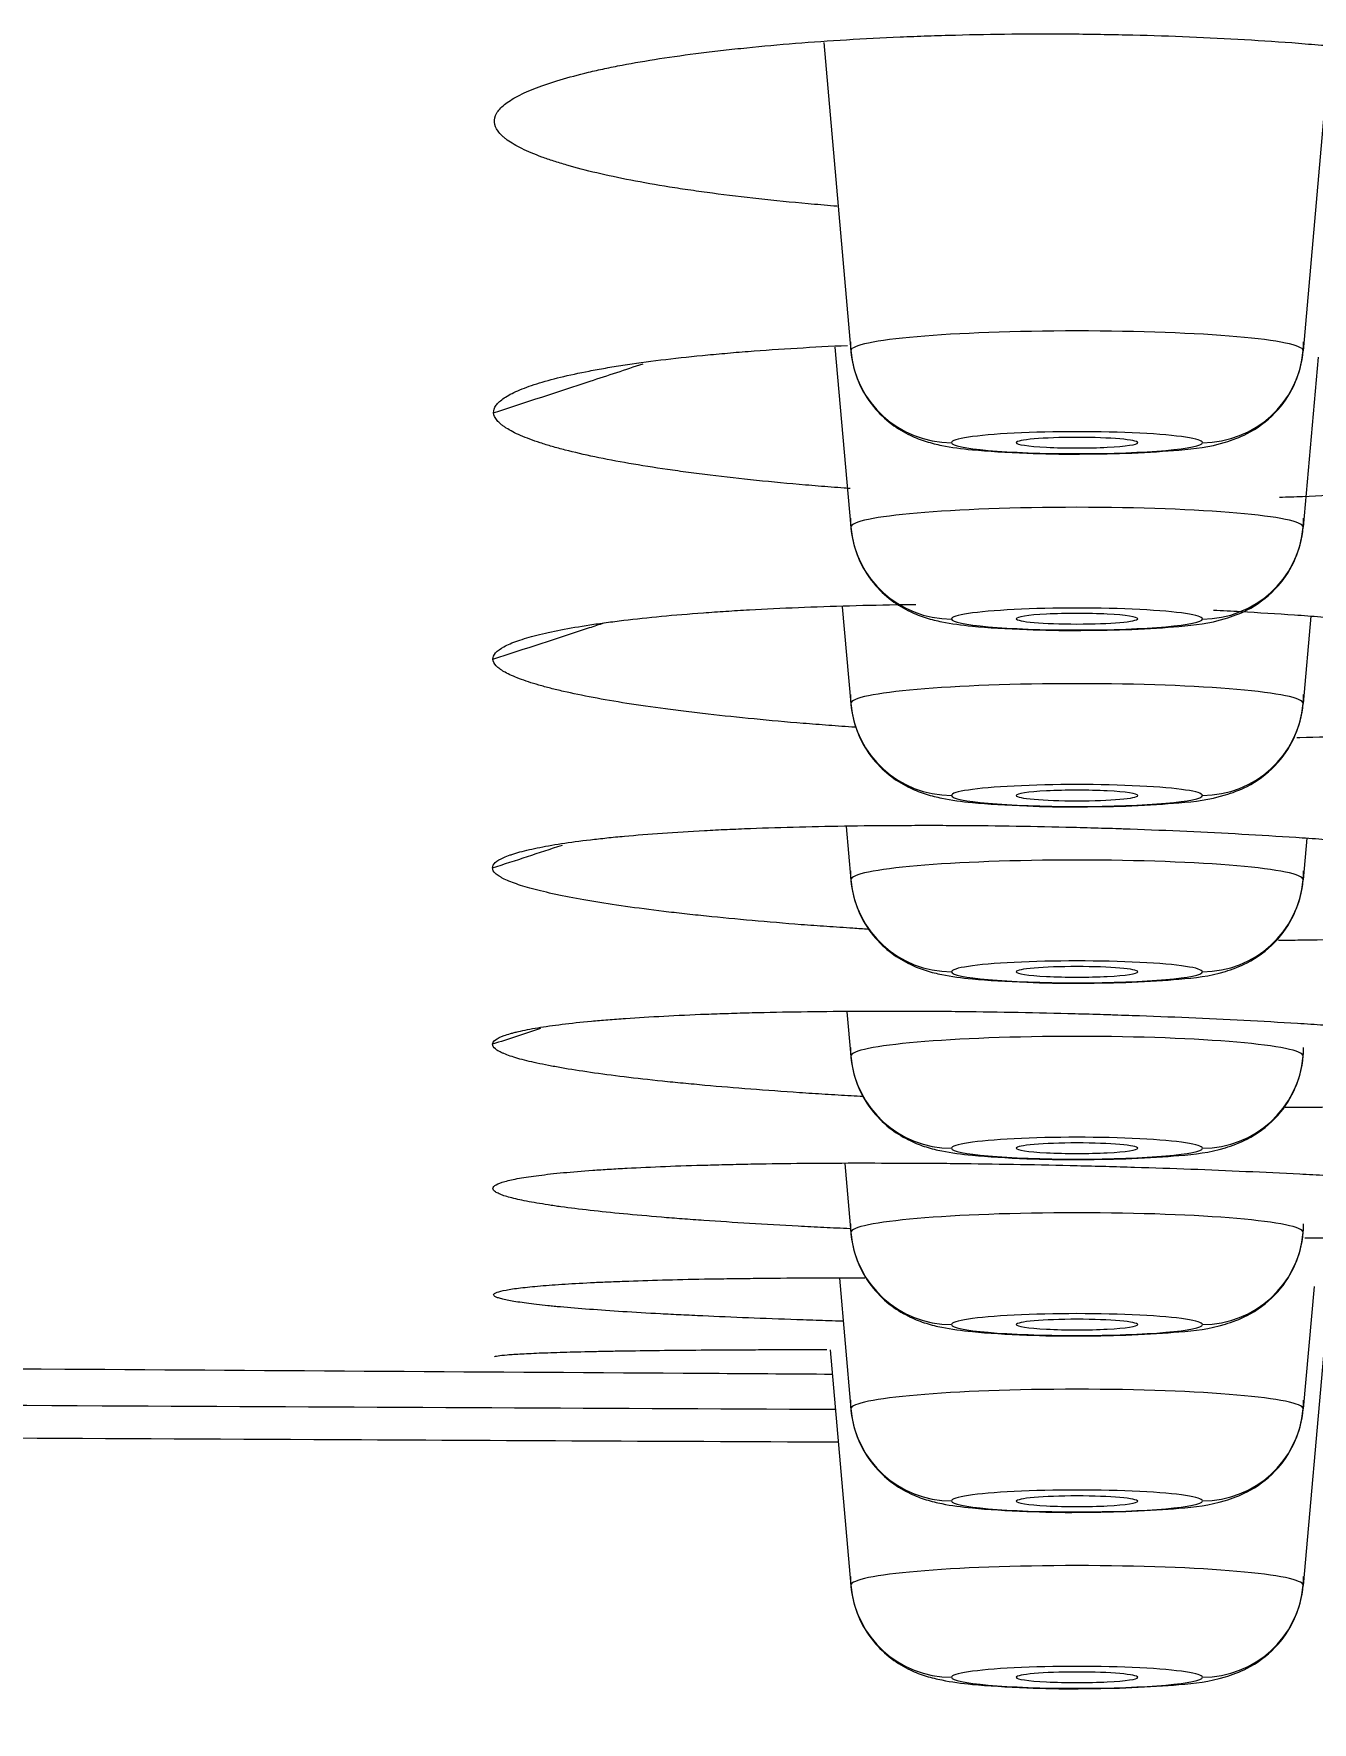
# Model space of a CAD drawing. Header units: millimetres. Extents: x 2433 to 4809, y -10272 to -6912.
# Drawn here: x 3133.69 to 3146.32, y -8017.55 to -8000.87 of the extents above; entities that cross this region are included whole.
import ezdxf

# ---------------------------------------------------------------- set-up
doc = ezdxf.new("R2010")
doc.units = ezdxf.units.MM
doc.layers.add('DIM', color=3, linetype='Continuous', lineweight=13)
doc.styles.add('ARIAL', font='arial.ttf')
doc.dimstyles.get("Standard").update_dxf_attribs({"dimtxt": 15, "dimasz": 15, "dimexe": 0.18, "dimexo": 0.0625, "dimgap": 4, "dimtad": 0, "dimtih": 1, "dimtoh": 1, "dimdec": 1, "dimdsep": 46, "dimtxsty": 'ARIAL', "dimcen": 0, "dimclrd": 3, "dimclre": 3, "dimclrt": 3, "dimadec": 0, "dimazin": 0, "dimtfac": 1, "dimtdec": 1, "dimtofl": 0, "dimtmove": 0, "dimatfit": 3, "dimfxl": 1, "dimtolj": 1, "dimtzin": 0, "dimarcsym": 0})

# ---------------------------------------------------------------- blocks, each defined once
blk = doc.blocks.new('*D42')
at = {"layer": 'Defpoints', "color": 0, "transparency": 16777216}
for p in [(3059.213, -8001.692), (3328.879, -8001.779), (3328.879, -8072.058)]:
    blk.add_point(p, dxfattribs=at)
at = {"layer": 'DIM', "color": 3, "lineweight": -2, "transparency": 16777216}
for p, q in [((3059.213, -8001.755), (3059.213, -8072.238)), ((3328.879, -8001.842), (3328.879, -8072.238)), ((3077.213, -8072.058), (3310.879, -8072.058)), ((3328.879, -8072.058), (3357.395, -8072.058))]:
    blk.add_line(p, q, dxfattribs=at)
at = {"layer": 'DIM', "color": 3, "transparency": 16777216}
for points in [[(3077.213, -8069.058), (3077.213, -8075.058), (3059.213, -8072.058)], [(3310.879, -8069.058), (3310.879, -8075.058), (3328.879, -8072.058)]]:
    blk.add_solid(points, dxfattribs=at)
at = {"layer": 'DIM', "color": 3, "transparency": 16777216, "insert": (3382.403, -8072.058), "char_height": 18, "attachment_point": 5, "style": 'ARIAL'}
blk.add_mtext('\\A1;270', dxfattribs=at)

msp = doc.modelspace()

# ---------------------------------------------------------------- linework, layer by layer
at = {"linetype": 'Continuous', "lineweight": 18}
for p, q in [((3141.496, -8000.953), (3141.763, -8003.998)), ((3146.5, -8000.993), (3146.236, -8003.998)), ((3141.607, -8003.963), (3141.763, -8005.741)), ((3146.383, -8004.061), (3146.236, -8005.741)), ((3141.679, -8006.53), (3141.763, -8007.484)), ((3146.311, -8006.622), (3146.236, -8007.484)), ((3141.717, -8008.702), (3141.763, -8009.227)), ((3146.272, -8008.815), (3146.236, -8009.227)), ((3141.725, -8010.532), (3141.763, -8010.97)), ((3141.703, -8012.032), (3141.763, -8012.713)), ((3141.65, -8013.164), (3141.763, -8014.457)), ((3146.342, -8013.247), (3146.236, -8014.457)), ((3141.559, -8013.872), (3141.763, -8016.2)), ((3146.435, -8013.929), (3146.236, -8016.2))]:
    msp.add_line(p, q, dxfattribs=at)
at = {"linetype": 'Continuous', "lineweight": 13}
for centre, major_axis, ratio, start_param, end_param in [((3143.999, -8003.998), (-2.236, 0), 0.087156, 3.141593, 6.283185), ((3142.759, -8003.911), (1, 0), 0.996195, 3.228859, 4.712389), ((3145.239, -8003.911), (-1, 0), 0.996195, 1.570796, 3.054326), ((3143.999, -8004.907), (1.24, 0), 0.087156, 0, 3.141593), ((3143.999, -8004.907), (1.24, 0), 0.087156, 3.141593, 6.283185), ((3143.999, -8005.741), (-2.236, 0), 0.087156, 3.141593, 6.283185), ((3142.759, -8005.654), (1, 0), 0.996195, 3.228859, 4.712389), ((3145.239, -8005.654), (-1, 0), 0.996195, 1.570796, 3.054326), ((3143.999, -8006.65), (1.24, 0), 0.087156, 0, 3.141593), ((3143.999, -8006.65), (1.24, 0), 0.087156, 3.141593, 6.283185), ((3143.999, -8007.484), (-2.236, 0), 0.087156, 3.141593, 6.283185), ((3142.759, -8007.397), (1, 0), 0.996195, 3.228859, 4.712389), ((3145.239, -8007.397), (-1, 0), 0.996195, 1.570796, 3.054326), ((3143.999, -8008.394), (1.24, 0), 0.087156, 0, 3.141593), ((3143.999, -8008.394), (1.24, 0), 0.087156, 3.141593, 6.283185), ((3143.999, -8009.227), (-2.236, 0), 0.087156, 3.141593, 6.283185), ((3142.759, -8009.14), (1, 0), 0.996195, 3.228859, 4.712389), ((3145.239, -8009.14), (-1, 0), 0.996195, 1.570796, 3.054326), ((3143.999, -8010.137), (1.24, 0), 0.087156, 0, 3.141593), ((3143.999, -8010.137), (1.24, 0), 0.087156, 3.141593, 6.283185), ((3143.999, -8010.97), (-2.236, 0), 0.087156, 3.141593, 6.283185), ((3142.759, -8010.884), (1, 0), 0.996195, 3.228859, 4.712389), ((3145.239, -8010.884), (-1, 0), 0.996195, 1.570796, 3.054326), ((3143.999, -8011.88), (1.24, 0), 0.087156, 0, 3.141593), ((3143.999, -8011.88), (1.24, 0), 0.087156, 3.141593, 6.283185), ((3143.999, -8012.713), (-2.236, 0), 0.087156, 3.141593, 6.283185), ((3142.759, -8012.627), (1, 0), 0.996195, 3.228859, 4.712389), ((3145.239, -8012.627), (-1, 0), 0.996195, 1.570796, 3.054326), ((3143.999, -8013.623), (1.24, 0), 0.087156, 0, 3.141593), ((3143.999, -8013.623), (1.24, 0), 0.087156, 3.141593, 6.283185), ((3143.999, -8014.457), (-2.236, 0), 0.087156, 3.141593, 6.283185), ((3143.999, -8015.366), (1.24, 0), 0.087156, 0, 3.141593), ((3143.999, -8015.366), (1.24, 0), 0.087156, 3.141593, 6.283185), ((3143.999, -8016.2), (-2.236, 0), 0.087156, 3.141593, 6.283185), ((3143.999, -8017.109), (1.24, 0), 0.087156, 0, 3.141593), ((3143.999, -8017.109), (1.24, 0), 0.087156, 3.141593, 6.283185)]:
    msp.add_ellipse(centre, major_axis=major_axis, ratio=ratio, start_param=start_param, end_param=end_param, dxfattribs=at)
at = {"linetype": 'Continuous', "lineweight": 18}
for centre, major_axis, ratio, start_param, end_param in [((3143.999, -8004.907), (-0.6, 0), 0.087156, 3.141593, 6.283185), ((3143.999, -8004.907), (-0.6, 0), 0.087156, 0, 3.141593), ((3143.999, -8006.647), (0.6, 0), 0.087156, 0, 3.141593), ((3143.999, -8006.647), (0.6, 0), 0.087156, 3.141593, 6.283185), ((3143.999, -8008.394), (0.6, 0), 0.087156, 0, 3.141593), ((3143.999, -8008.394), (0.6, 0), 0.087156, 3.141593, 6.283185), ((3143.999, -8010.137), (-0.6, 0), 0.087156, 3.141593, 6.283185), ((3143.999, -8010.137), (-0.6, 0), 0.087156, 0, 3.141593), ((3143.999, -8011.88), (-0.6, 0), 0.087156, 3.141593, 6.283185), ((3143.999, -8011.88), (-0.6, 0), 0.087156, 0, 3.141593), ((3143.999, -8013.623), (-0.6, 0), 0.087156, 3.141593, 6.283185), ((3143.999, -8013.623), (-0.6, 0), 0.087156, 0, 3.141593), ((3142.759, -8014.37), (1, 0), 0.996195, 3.228859, 4.712389), ((3145.239, -8014.37), (-1, 0), 0.996195, 1.570796, 3.054326), ((3143.999, -8015.369), (-0.6, 0), 0.087156, 3.141593, 6.283185), ((3143.999, -8015.369), (-0.6, 0), 0.087156, 0, 3.141593), ((3142.759, -8016.113), (1, 0), 0.996195, 3.228859, 4.712389), ((3145.239, -8016.113), (-1, 0), 0.996195, 1.570796, 3.054326), ((3143.999, -8017.109), (-0.6, 0), 0.087156, 3.141593, 6.283185), ((3143.999, -8017.109), (-0.6, 0), 0.087156, 0, 3.141593)]:
    msp.add_ellipse(centre, major_axis=major_axis, ratio=ratio, start_param=start_param, end_param=end_param, dxfattribs=at)
for points, knots in [([(3138.24, -8001.741), (3138.238, -8001.711), (3138.246, -8001.682), (3138.279, -8001.624), (3138.331, -8001.566), (3138.419, -8001.51), (3138.499, -8001.468), (3138.528, -8001.454), (3138.589, -8001.426), (3138.622, -8001.413), (3138.726, -8001.373), (3138.804, -8001.347), (3138.976, -8001.296), (3139.069, -8001.271), (3139.197, -8001.24), (3139.223, -8001.234), (3139.276, -8001.222), (3139.304, -8001.216), (3139.386, -8001.199), (3139.443, -8001.187), (3139.619, -8001.154), (3139.742, -8001.132), (3140.003, -8001.092), (3140.14, -8001.073), (3140.355, -8001.046), (3140.429, -8001.037), (3140.541, -8001.024), (3140.579, -8001.02), (3140.656, -8001.012), (3140.695, -8001.008), (3140.891, -8000.988), (3141.052, -8000.973), (3141.381, -8000.947), (3141.549, -8000.935), (3141.894, -8000.914), (3142.07, -8000.905), (3142.295, -8000.895), (3142.34, -8000.893), (3142.432, -8000.89), (3142.477, -8000.888), (3142.615, -8000.883), (3142.706, -8000.881), (3142.982, -8000.873), (3143.167, -8000.87), (3143.54, -8000.866), (3143.726, -8000.866), (3144.008, -8000.868), (3144.103, -8000.869), (3144.244, -8000.871), (3144.292, -8000.872), (3144.387, -8000.874), (3144.434, -8000.875), (3144.67, -8000.88), (3144.857, -8000.886), (3145.226, -8000.9), (3145.408, -8000.909), (3145.768, -8000.93), (3145.946, -8000.941), (3146.166, -8000.957), (3146.21, -8000.961), (3146.297, -8000.968), (3146.427, -8000.978), (3146.554, -8000.989), (3146.805, -8001.013), (3146.967, -8001.029), (3147.281, -8001.065), (3147.434, -8001.084), (3147.654, -8001.115), (3147.727, -8001.126), (3147.833, -8001.142), (3147.869, -8001.147), (3147.938, -8001.158), (3147.972, -8001.164), (3148.141, -8001.192), (3148.268, -8001.216), (3148.508, -8001.265), (3148.621, -8001.29), (3148.832, -8001.342), (3148.93, -8001.369), (3149.044, -8001.403), (3149.067, -8001.41), (3149.11, -8001.424), (3149.173, -8001.445), (3149.232, -8001.467), (3149.343, -8001.509), (3149.474, -8001.567), (3149.571, -8001.626), (3149.63, -8001.67), (3149.648, -8001.685), (3149.678, -8001.716), (3149.691, -8001.731), (3149.724, -8001.776), (3149.736, -8001.806), (3149.738, -8001.836)], [0, 0, 0, 0, 0.03125, 0.03125, 0.0625, 0.09375, 0.09375, 0.109375, 0.109375, 0.125, 0.125, 0.15625, 0.15625, 0.1875, 0.1875, 0.195313, 0.195313, 0.203125, 0.203125, 0.21875, 0.21875, 0.25, 0.25, 0.28125, 0.28125, 0.296875, 0.296875, 0.304688, 0.304688, 0.3125, 0.3125, 0.34375, 0.34375, 0.375, 0.375, 0.40625, 0.40625, 0.414063, 0.414063, 0.421875, 0.421875, 0.4375, 0.4375, 0.46875, 0.46875, 0.5, 0.5, 0.515625, 0.515625, 0.523438, 0.523438, 0.53125, 0.53125, 0.5625, 0.5625, 0.59375, 0.59375, 0.625, 0.625, 0.632813, 0.632813, 0.640625, 0.65625, 0.65625, 0.6875, 0.6875, 0.71875, 0.71875, 0.734375, 0.734375, 0.742188, 0.742188, 0.75, 0.75, 0.78125, 0.78125, 0.8125, 0.8125, 0.84375, 0.84375, 0.851563, 0.851563, 0.859375, 0.875, 0.875, 0.90625, 0.9375, 0.9375, 0.953125, 0.953125, 0.96875, 0.96875, 1, 1, 1, 1]), ([(3141.627, -8002.57), (3141.617, -8002.57), (3141.52, -8002.562), (3141.425, -8002.554), (3141.174, -8002.531), (3141.012, -8002.515), (3140.698, -8002.481), (3140.545, -8002.462), (3140.324, -8002.433), (3140.252, -8002.423), (3140.145, -8002.407), (3140.11, -8002.402), (3140.04, -8002.392), (3140.006, -8002.386), (3139.838, -8002.359), (3139.71, -8002.337), (3139.47, -8002.29), (3139.358, -8002.266), (3139.146, -8002.217), (3139.048, -8002.191), (3138.934, -8002.158), (3138.912, -8002.151), (3138.869, -8002.138), (3138.805, -8002.118), (3138.746, -8002.098), (3138.636, -8002.057), (3138.57, -8002.029), (3138.456, -8001.973), (3138.408, -8001.945), (3138.358, -8001.909), (3138.349, -8001.902), (3138.331, -8001.887), (3138.323, -8001.88), (3138.3, -8001.858), (3138.287, -8001.843), (3138.255, -8001.799), (3138.243, -8001.77), (3138.24, -8001.741)], [0, 0, 0, 0, 0.005362, 0.048607, 0.048607, 0.135098, 0.135098, 0.221588, 0.221588, 0.264833, 0.264833, 0.286456, 0.286456, 0.308078, 0.308078, 0.394568, 0.394568, 0.481059, 0.481059, 0.567549, 0.567549, 0.589171, 0.589171, 0.610794, 0.654039, 0.654039, 0.740529, 0.740529, 0.82702, 0.82702, 0.848642, 0.848642, 0.870265, 0.870265, 0.91351, 0.91351, 1, 1, 1, 1]), ([(3138.233, -8004.612), (3138.232, -8004.587), (3138.24, -8004.562), (3138.275, -8004.513), (3138.302, -8004.489), (3138.373, -8004.441), (3138.418, -8004.417), (3138.526, -8004.37), (3138.589, -8004.347), (3138.73, -8004.303), (3138.808, -8004.281), (3138.981, -8004.239), (3139.076, -8004.219), (3139.204, -8004.194), (3139.231, -8004.189), (3139.284, -8004.179), (3139.311, -8004.174), (3139.395, -8004.16), (3139.452, -8004.151), (3139.629, -8004.124), (3139.753, -8004.106), (3140.015, -8004.074), (3140.152, -8004.059), (3140.368, -8004.038), (3140.442, -8004.031), (3140.555, -8004.021), (3140.593, -8004.017), (3140.67, -8004.011), (3140.709, -8004.008), (3140.906, -8003.993), (3141.067, -8003.982), (3141.394, -8003.962), (3141.561, -8003.953), (3141.731, -8003.946)], [0, 0, 0, 0, 0.083431, 0.083431, 0.166861, 0.166861, 0.250292, 0.250292, 0.333723, 0.333723, 0.417153, 0.417153, 0.500584, 0.500584, 0.521442, 0.521442, 0.542299, 0.542299, 0.584015, 0.584015, 0.667445, 0.667445, 0.750876, 0.750876, 0.792591, 0.792591, 0.813449, 0.813449, 0.834307, 0.834307, 0.917737, 0.917737, 1, 1, 1, 1]), ([(3141.759, -8003.911), (3141.761, -8004.049), (3141.805, -8004.273), (3141.969, -8004.548), (3142.156, -8004.726), (3142.344, -8004.837), (3142.517, -8004.901), (3142.713, -8004.948), (3142.993, -8004.985), (3143.45, -8005.011), (3143.852, -8005.022), (3144.029, -8005.019), (3144.038, -8005.019)], [0, 0, 0, 0, 0.122527, 0.215408, 0.294634, 0.364592, 0.427727, 0.496738, 0.634659, 0.831916, 0.991471, 1, 1, 1, 1]), ([(3144.038, -8005.019), (3144.216, -8005.018), (3144.561, -8005.013), (3145.065, -8004.978), (3145.354, -8004.946), (3145.702, -8004.822), (3145.964, -8004.633), (3146.164, -8004.344), (3146.233, -8004.087), (3146.239, -8003.939), (3146.239, -8003.911)], [0, 0, 0, 0, 0.162675, 0.337768, 0.550867, 0.638384, 0.752048, 0.857541, 0.972916, 1, 1, 1, 1]), ([(3141.757, -8005.361), (3141.738, -8005.359), (3141.718, -8005.358), (3141.655, -8005.353), (3141.526, -8005.343), (3141.399, -8005.333), (3141.149, -8005.311), (3140.987, -8005.296), (3140.674, -8005.264), (3140.522, -8005.247), (3140.301, -8005.22), (3140.229, -8005.211), (3140.123, -8005.197), (3140.088, -8005.192), (3140.019, -8005.182), (3139.985, -8005.178), (3139.817, -8005.153), (3139.69, -8005.133), (3139.451, -8005.091), (3139.339, -8005.07), (3139.129, -8005.026), (3139.031, -8005.003), (3138.918, -8004.974), (3138.896, -8004.968), (3138.852, -8004.956), (3138.789, -8004.939), (3138.731, -8004.921), (3138.621, -8004.885), (3138.556, -8004.861), (3138.444, -8004.812), (3138.396, -8004.788), (3138.347, -8004.756), (3138.338, -8004.75), (3138.32, -8004.738), (3138.312, -8004.731), (3138.29, -8004.712), (3138.277, -8004.7), (3138.246, -8004.662), (3138.235, -8004.637), (3138.233, -8004.612)], [0, 0, 0, 0, 0.009442, 0.009442, 0.030518, 0.072669, 0.072669, 0.156972, 0.156972, 0.241275, 0.241275, 0.283426, 0.283426, 0.304502, 0.304502, 0.325577, 0.325577, 0.40988, 0.40988, 0.494183, 0.494183, 0.578486, 0.578486, 0.599562, 0.599562, 0.620637, 0.662789, 0.662789, 0.747092, 0.747092, 0.831394, 0.831394, 0.85247, 0.85247, 0.873546, 0.873546, 0.915697, 0.915697, 1, 1, 1, 1]), ([(3149.733, -8004.789), (3149.734, -8004.815), (3149.726, -8004.84), (3149.692, -8004.89), (3149.665, -8004.915), (3149.612, -8004.952), (3149.592, -8004.964), (3149.558, -8004.982), (3149.546, -8004.988), (3149.522, -8005), (3149.509, -8005.006), (3149.442, -8005.035), (3149.379, -8005.058), (3149.239, -8005.102), (3149.16, -8005.123), (3148.987, -8005.165), (3148.892, -8005.185), (3148.763, -8005.209), (3148.737, -8005.214), (3148.683, -8005.223), (3148.656, -8005.228), (3148.573, -8005.242), (3148.515, -8005.251), (3148.339, -8005.277), (3148.214, -8005.293), (3147.952, -8005.324), (3147.814, -8005.338), (3147.598, -8005.358), (3147.524, -8005.364), (3147.411, -8005.374), (3147.373, -8005.377), (3147.296, -8005.383), (3147.257, -8005.385), (3147.06, -8005.399), (3146.899, -8005.409), (3146.57, -8005.427), (3146.401, -8005.434), (3146.153, -8005.444), (3146.078, -8005.446), (3146.002, -8005.449)], [0, 0, 0, 0, 0.080431, 0.080431, 0.160862, 0.160862, 0.201078, 0.201078, 0.221186, 0.221186, 0.241293, 0.241293, 0.321724, 0.321724, 0.402156, 0.402156, 0.482587, 0.482587, 0.502694, 0.502694, 0.522802, 0.522802, 0.563018, 0.563018, 0.643449, 0.643449, 0.72388, 0.72388, 0.764096, 0.764096, 0.784203, 0.784203, 0.804311, 0.804311, 0.884742, 0.884742, 0.965173, 0.965173, 1, 1, 1, 1]), ([(3141.759, -8005.654), (3141.761, -8005.792), (3141.805, -8006.016), (3141.969, -8006.291), (3142.156, -8006.469), (3142.344, -8006.58), (3142.517, -8006.644), (3142.713, -8006.691), (3142.993, -8006.728), (3143.45, -8006.755), (3143.852, -8006.765), (3144.029, -8006.762), (3144.038, -8006.762)], [0, 0, 0, 0, 0.122527, 0.215408, 0.294634, 0.364592, 0.427727, 0.496738, 0.634659, 0.831916, 0.991471, 1, 1, 1, 1]), ([(3144.038, -8006.762), (3144.216, -8006.761), (3144.561, -8006.756), (3145.065, -8006.721), (3145.354, -8006.689), (3145.702, -8006.565), (3145.964, -8006.376), (3146.164, -8006.087), (3146.233, -8005.831), (3146.239, -8005.683), (3146.239, -8005.654)], [0, 0, 0, 0, 0.162675, 0.337768, 0.550867, 0.638384, 0.752048, 0.857541, 0.972916, 1, 1, 1, 1]), ([(3138.226, -8007.047), (3138.225, -8007.026), (3138.234, -8007.005), (3138.271, -8006.964), (3138.298, -8006.944), (3138.353, -8006.914), (3138.374, -8006.904), (3138.419, -8006.884), (3138.444, -8006.875), (3138.526, -8006.846), (3138.589, -8006.827), (3138.732, -8006.791), (3138.811, -8006.773), (3138.985, -8006.74), (3139.081, -8006.723), (3139.21, -8006.704), (3139.236, -8006.7), (3139.29, -8006.692), (3139.318, -8006.688), (3139.402, -8006.677), (3139.459, -8006.67), (3139.637, -8006.648), (3139.761, -8006.635), (3140.024, -8006.61), (3140.162, -8006.599), (3140.379, -8006.583), (3140.453, -8006.578), (3140.567, -8006.57), (3140.605, -8006.568), (3140.682, -8006.563), (3140.721, -8006.561), (3140.918, -8006.55), (3141.08, -8006.542), (3141.41, -8006.529), (3141.579, -8006.523), (3141.925, -8006.513), (3142.101, -8006.51), (3142.323, -8006.506), (3142.365, -8006.506), (3142.406, -8006.505)], [0, 0, 0, 0, 0.075594, 0.075594, 0.151189, 0.151189, 0.188986, 0.188986, 0.226783, 0.226783, 0.302377, 0.302377, 0.377972, 0.377972, 0.453566, 0.453566, 0.472465, 0.472465, 0.491363, 0.491363, 0.529161, 0.529161, 0.604755, 0.604755, 0.680349, 0.680349, 0.718146, 0.718146, 0.737045, 0.737045, 0.755944, 0.755944, 0.831538, 0.831538, 0.907132, 0.907132, 0.982727, 0.982727, 1, 1, 1, 1]), ([(3145.348, -8006.561), (3145.438, -8006.566), (3145.527, -8006.57), (3145.796, -8006.586), (3145.974, -8006.597), (3146.193, -8006.612), (3146.236, -8006.615), (3146.323, -8006.621), (3146.453, -8006.631), (3146.579, -8006.641), (3146.829, -8006.661), (3146.99, -8006.676), (3147.303, -8006.707), (3147.454, -8006.723), (3147.674, -8006.748), (3147.746, -8006.757), (3147.852, -8006.77), (3147.887, -8006.775), (3147.956, -8006.784), (3147.99, -8006.789), (3148.157, -8006.812), (3148.284, -8006.831), (3148.522, -8006.87), (3148.634, -8006.89), (3148.843, -8006.93), (3148.94, -8006.951), (3149.053, -8006.978), (3149.075, -8006.984), (3149.118, -8006.994), (3149.18, -8007.01), (3149.238, -8007.027), (3149.347, -8007.059), (3149.411, -8007.081), (3149.523, -8007.125), (3149.57, -8007.147), (3149.627, -8007.181), (3149.644, -8007.192), (3149.674, -8007.214), (3149.686, -8007.225), (3149.716, -8007.258), (3149.726, -8007.28), (3149.727, -8007.302)], [0, 0, 0, 0, 0.036716, 0.036716, 0.110815, 0.110815, 0.129339, 0.129339, 0.147864, 0.184913, 0.184913, 0.259012, 0.259012, 0.333111, 0.333111, 0.37016, 0.37016, 0.388685, 0.388685, 0.40721, 0.40721, 0.481309, 0.481309, 0.555407, 0.555407, 0.629506, 0.629506, 0.648031, 0.648031, 0.666556, 0.703605, 0.703605, 0.777704, 0.777704, 0.851802, 0.851802, 0.888852, 0.888852, 0.925901, 0.925901, 1, 1, 1, 1]), ([(3141.818, -8007.721), (3141.814, -8007.721), (3141.81, -8007.72), (3141.761, -8007.717), (3141.718, -8007.714), (3141.631, -8007.708), (3141.502, -8007.698), (3141.375, -8007.688), (3141.126, -8007.668), (3140.964, -8007.653), (3140.651, -8007.623), (3140.5, -8007.607), (3140.28, -8007.582), (3140.208, -8007.574), (3140.102, -8007.561), (3140.067, -8007.556), (3139.998, -8007.548), (3139.964, -8007.543), (3139.797, -8007.521), (3139.67, -8007.503), (3139.432, -8007.465), (3139.321, -8007.446), (3139.112, -8007.406), (3139.014, -8007.386), (3138.902, -8007.36), (3138.88, -8007.355), (3138.837, -8007.345), (3138.774, -8007.329), (3138.717, -8007.314), (3138.607, -8007.282), (3138.543, -8007.261), (3138.432, -8007.219), (3138.384, -8007.198), (3138.336, -8007.171), (3138.327, -8007.165), (3138.31, -8007.155), (3138.302, -8007.149), (3138.28, -8007.133), (3138.268, -8007.122), (3138.238, -8007.09), (3138.227, -8007.069), (3138.226, -8007.047)], [0, 0, 0, 0, 0.002038, 0.002038, 0.022828, 0.022828, 0.043619, 0.085201, 0.085201, 0.168365, 0.168365, 0.251528, 0.251528, 0.29311, 0.29311, 0.313901, 0.313901, 0.334692, 0.334692, 0.417855, 0.417855, 0.501019, 0.501019, 0.584182, 0.584182, 0.604973, 0.604973, 0.625764, 0.667346, 0.667346, 0.750509, 0.750509, 0.833673, 0.833673, 0.854464, 0.854464, 0.875255, 0.875255, 0.916836, 0.916836, 1, 1, 1, 1]), ([(3141.759, -8007.397), (3141.761, -8007.535), (3141.805, -8007.759), (3141.969, -8008.034), (3142.156, -8008.212), (3142.344, -8008.323), (3142.517, -8008.387), (3142.713, -8008.434), (3142.993, -8008.471), (3143.45, -8008.498), (3143.852, -8008.508), (3144.029, -8008.505), (3144.038, -8008.505)], [0, 0, 0, 0, 0.122527, 0.215408, 0.294634, 0.364592, 0.427727, 0.496738, 0.634659, 0.831916, 0.991471, 1, 1, 1, 1]), ([(3144.038, -8008.505), (3144.216, -8008.505), (3144.561, -8008.499), (3145.065, -8008.464), (3145.354, -8008.432), (3145.702, -8008.308), (3145.964, -8008.119), (3146.164, -8007.83), (3146.233, -8007.574), (3146.239, -8007.426), (3146.239, -8007.397)], [0, 0, 0, 0, 0.162675, 0.337768, 0.550867, 0.638384, 0.752048, 0.857541, 0.972916, 1, 1, 1, 1]), ([(3149.727, -8007.302), (3149.728, -8007.324), (3149.719, -8007.346), (3149.683, -8007.388), (3149.656, -8007.408), (3149.602, -8007.439), (3149.581, -8007.449), (3149.547, -8007.464), (3149.535, -8007.469), (3149.51, -8007.479), (3149.497, -8007.483), (3149.429, -8007.508), (3149.366, -8007.527), (3149.224, -8007.563), (3149.145, -8007.58), (3148.97, -8007.614), (3148.875, -8007.63), (3148.745, -8007.649), (3148.718, -8007.653), (3148.665, -8007.66), (3148.637, -8007.664), (3148.553, -8007.675), (3148.496, -8007.682), (3148.318, -8007.703), (3148.193, -8007.716), (3147.93, -8007.739), (3147.792, -8007.75), (3147.575, -8007.765), (3147.501, -8007.77), (3147.387, -8007.777), (3147.349, -8007.779), (3147.271, -8007.783), (3147.232, -8007.785), (3147.036, -8007.795), (3146.874, -8007.802), (3146.544, -8007.814), (3146.375, -8007.819), (3146.192, -8007.823), (3146.182, -8007.824), (3146.173, -8007.824)], [0, 0, 0, 0, 0.082943, 0.082943, 0.165886, 0.165886, 0.207357, 0.207357, 0.228093, 0.228093, 0.248828, 0.248828, 0.331771, 0.331771, 0.414714, 0.414714, 0.497657, 0.497657, 0.518393, 0.518393, 0.539128, 0.539128, 0.5806, 0.5806, 0.663543, 0.663543, 0.746485, 0.746485, 0.787957, 0.787957, 0.808692, 0.808692, 0.829428, 0.829428, 0.912371, 0.912371, 0.995314, 0.995314, 1, 1, 1, 1]), ([(3138.222, -8009.11), (3138.221, -8009.092), (3138.231, -8009.074), (3138.268, -8009.04), (3138.296, -8009.023), (3138.352, -8008.998), (3138.373, -8008.99), (3138.408, -8008.978), (3138.42, -8008.974), (3138.445, -8008.966), (3138.458, -8008.962), (3138.528, -8008.942), (3138.591, -8008.927), (3138.735, -8008.897), (3138.814, -8008.883), (3138.99, -8008.856), (3139.086, -8008.843), (3139.216, -8008.828), (3139.243, -8008.825), (3139.297, -8008.819), (3139.324, -8008.816), (3139.408, -8008.807), (3139.466, -8008.801), (3139.644, -8008.785), (3139.77, -8008.775), (3140.034, -8008.756), (3140.172, -8008.748), (3140.39, -8008.736), (3140.464, -8008.732), (3140.578, -8008.727), (3140.616, -8008.726), (3140.693, -8008.722), (3140.733, -8008.721), (3140.93, -8008.713), (3141.091, -8008.708), (3141.422, -8008.7), (3141.592, -8008.696), (3141.938, -8008.691), (3142.115, -8008.69), (3142.341, -8008.689), (3142.386, -8008.689), (3142.477, -8008.688), (3142.523, -8008.688), (3142.66, -8008.689), (3142.752, -8008.689), (3143.028, -8008.691), (3143.213, -8008.693), (3143.585, -8008.699), (3143.772, -8008.702), (3144.054, -8008.71), (3144.148, -8008.712), (3144.29, -8008.717), (3144.337, -8008.718), (3144.432, -8008.721), (3144.479, -8008.723), (3144.714, -8008.731), (3144.9, -8008.739), (3145.268, -8008.756), (3145.45, -8008.765), (3145.808, -8008.785), (3145.986, -8008.796), (3146.205, -8008.81), (3146.248, -8008.813), (3146.335, -8008.819), (3146.464, -8008.828), (3146.591, -8008.838), (3146.84, -8008.857), (3147.001, -8008.871), (3147.313, -8008.899), (3147.464, -8008.914), (3147.683, -8008.937), (3147.755, -8008.945), (3147.861, -8008.957), (3147.896, -8008.961), (3147.964, -8008.969), (3147.998, -8008.973), (3148.165, -8008.994), (3148.291, -8009.01), (3148.529, -8009.045), (3148.64, -8009.062), (3148.849, -8009.098), (3148.945, -8009.116), (3149.057, -8009.14), (3149.079, -8009.144), (3149.122, -8009.154), (3149.184, -8009.168), (3149.242, -8009.182), (3149.315, -8009.201), (3149.35, -8009.21), (3149.382, -8009.22)], [0, 0, 0, 0, 0.035071, 0.035071, 0.070142, 0.070142, 0.087678, 0.087678, 0.096446, 0.096446, 0.105213, 0.105213, 0.140284, 0.140284, 0.175356, 0.175356, 0.210427, 0.210427, 0.219194, 0.219194, 0.227962, 0.227962, 0.245498, 0.245498, 0.280569, 0.280569, 0.31564, 0.31564, 0.333176, 0.333176, 0.341943, 0.341943, 0.350711, 0.350711, 0.385782, 0.385782, 0.420853, 0.420853, 0.455924, 0.455924, 0.464692, 0.464692, 0.47346, 0.47346, 0.490996, 0.490996, 0.526067, 0.526067, 0.561138, 0.561138, 0.578673, 0.578673, 0.587441, 0.587441, 0.596209, 0.596209, 0.63128, 0.63128, 0.666351, 0.666351, 0.701422, 0.701422, 0.71019, 0.71019, 0.718958, 0.736493, 0.736493, 0.771564, 0.771564, 0.806636, 0.806636, 0.824171, 0.824171, 0.832939, 0.832939, 0.841707, 0.841707, 0.876778, 0.876778, 0.911849, 0.911849, 0.94692, 0.94692, 0.955688, 0.955688, 0.964456, 0.981991, 0.981991, 1, 1, 1, 1]), ([(3141.936, -8009.717), (3141.886, -8009.713), (3141.835, -8009.71), (3141.741, -8009.704), (3141.698, -8009.701), (3141.611, -8009.695), (3141.482, -8009.686), (3141.356, -8009.677), (3141.107, -8009.658), (3140.946, -8009.644), (3140.633, -8009.616), (3140.482, -8009.602), (3140.263, -8009.579), (3140.191, -8009.572), (3140.085, -8009.56), (3140.05, -8009.556), (3139.982, -8009.548), (3139.948, -8009.544), (3139.781, -8009.524), (3139.655, -8009.507), (3139.418, -8009.473), (3139.306, -8009.456), (3139.098, -8009.421), (3139.001, -8009.403), (3138.889, -8009.381), (3138.868, -8009.376), (3138.825, -8009.367), (3138.763, -8009.353), (3138.705, -8009.34), (3138.597, -8009.312), (3138.533, -8009.294), (3138.423, -8009.257), (3138.376, -8009.238), (3138.329, -8009.215), (3138.32, -8009.211), (3138.303, -8009.201), (3138.295, -8009.197), (3138.273, -8009.183), (3138.261, -8009.174), (3138.232, -8009.146), (3138.222, -8009.128), (3138.222, -8009.11)], [0, 0, 0, 0, 0.023318, 0.023318, 0.043666, 0.043666, 0.064013, 0.104708, 0.104708, 0.186099, 0.186099, 0.267489, 0.267489, 0.308184, 0.308184, 0.328531, 0.328531, 0.348879, 0.348879, 0.430269, 0.430269, 0.511659, 0.511659, 0.593049, 0.593049, 0.613397, 0.613397, 0.633744, 0.674439, 0.674439, 0.75583, 0.75583, 0.83722, 0.83722, 0.857567, 0.857567, 0.877915, 0.877915, 0.91861, 0.91861, 1, 1, 1, 1]), ([(3141.759, -8009.14), (3141.761, -8009.278), (3141.805, -8009.502), (3141.969, -8009.778), (3142.156, -8009.955), (3142.344, -8010.066), (3142.517, -8010.131), (3142.713, -8010.177), (3142.993, -8010.214), (3143.45, -8010.241), (3143.852, -8010.252), (3144.029, -8010.248), (3144.038, -8010.248)], [0, 0, 0, 0, 0.122527, 0.215408, 0.294634, 0.364592, 0.427727, 0.496738, 0.634659, 0.831916, 0.991471, 1, 1, 1, 1]), ([(3144.038, -8010.248), (3144.216, -8010.248), (3144.561, -8010.242), (3145.065, -8010.207), (3145.354, -8010.176), (3145.702, -8010.051), (3145.964, -8009.863), (3146.164, -8009.573), (3146.233, -8009.317), (3146.239, -8009.169), (3146.239, -8009.14)], [0, 0, 0, 0, 0.162675, 0.337768, 0.550867, 0.638384, 0.752048, 0.857541, 0.972916, 1, 1, 1, 1]), ([(3149.724, -8009.416), (3149.724, -8009.434), (3149.715, -8009.452), (3149.678, -8009.487), (3149.65, -8009.504), (3149.594, -8009.529), (3149.574, -8009.537), (3149.539, -8009.549), (3149.527, -8009.553), (3149.502, -8009.561), (3149.488, -8009.565), (3149.419, -8009.585), (3149.356, -8009.6), (3149.212, -8009.629), (3149.133, -8009.643), (3148.957, -8009.67), (3148.861, -8009.683), (3148.731, -8009.698), (3148.704, -8009.701), (3148.65, -8009.707), (3148.622, -8009.71), (3148.538, -8009.718), (3148.48, -8009.724), (3148.302, -8009.74), (3148.177, -8009.75), (3147.913, -8009.768), (3147.774, -8009.776), (3147.556, -8009.787), (3147.482, -8009.79), (3147.368, -8009.795), (3147.33, -8009.796), (3147.253, -8009.8), (3147.213, -8009.801), (3147.016, -8009.808), (3146.855, -8009.813), (3146.524, -8009.82), (3146.354, -8009.823), (3146.118, -8009.826), (3146.055, -8009.827), (3145.991, -8009.827)], [0, 0, 0, 0, 0.080883, 0.080883, 0.161766, 0.161766, 0.202208, 0.202208, 0.222429, 0.222429, 0.24265, 0.24265, 0.323533, 0.323533, 0.404416, 0.404416, 0.485299, 0.485299, 0.50552, 0.50552, 0.525741, 0.525741, 0.566183, 0.566183, 0.647066, 0.647066, 0.727949, 0.727949, 0.768391, 0.768391, 0.788612, 0.788612, 0.808832, 0.808832, 0.889716, 0.889716, 0.970599, 0.970599, 1, 1, 1, 1]), ([(3138.222, -8010.853), (3138.222, -8010.838), (3138.232, -8010.823), (3138.271, -8010.794), (3138.299, -8010.78), (3138.356, -8010.76), (3138.377, -8010.753), (3138.412, -8010.743), (3138.424, -8010.74), (3138.45, -8010.733), (3138.463, -8010.73), (3138.533, -8010.714), (3138.597, -8010.701), (3138.741, -8010.677), (3138.822, -8010.666), (3138.998, -8010.644), (3139.094, -8010.634), (3139.225, -8010.622), (3139.252, -8010.619), (3139.306, -8010.615), (3139.334, -8010.612), (3139.419, -8010.605), (3139.477, -8010.601), (3139.656, -8010.588), (3139.782, -8010.581), (3140.047, -8010.567), (3140.186, -8010.56), (3140.404, -8010.552), (3140.478, -8010.549), (3140.593, -8010.546), (3140.631, -8010.545), (3140.709, -8010.542), (3140.748, -8010.541), (3140.946, -8010.536), (3141.108, -8010.533), (3141.439, -8010.528), (3141.609, -8010.526), (3141.956, -8010.524), (3142.133, -8010.524), (3142.404, -8010.524), (3142.496, -8010.525), (3142.679, -8010.526), (3142.771, -8010.527), (3143.048, -8010.53), (3143.233, -8010.533), (3143.605, -8010.54), (3143.792, -8010.544), (3144.074, -8010.552), (3144.168, -8010.555), (3144.309, -8010.559), (3144.357, -8010.561), (3144.451, -8010.564), (3144.499, -8010.565), (3144.734, -8010.574), (3144.92, -8010.581), (3145.287, -8010.597), (3145.469, -8010.606), (3145.827, -8010.624), (3146.004, -8010.634), (3146.223, -8010.648), (3146.267, -8010.65), (3146.353, -8010.656), (3146.482, -8010.664), (3146.608, -8010.672), (3146.857, -8010.69), (3147.018, -8010.702), (3147.329, -8010.727), (3147.48, -8010.74), (3147.699, -8010.76), (3147.77, -8010.767), (3147.876, -8010.778), (3147.911, -8010.781), (3147.979, -8010.788), (3148.148, -8010.806), (3148.305, -8010.824), (3148.541, -8010.854), (3148.762, -8010.884), (3148.954, -8010.915), (3149.065, -8010.934), (3149.087, -8010.938), (3149.129, -8010.946), (3149.191, -8010.958), (3149.248, -8010.969), (3149.341, -8010.99), (3149.394, -8011.003), (3149.441, -8011.015)], [0, 0, 0, 0, 0.034712, 0.034712, 0.069424, 0.069424, 0.08678, 0.08678, 0.095458, 0.095458, 0.104136, 0.104136, 0.138848, 0.138848, 0.17356, 0.17356, 0.208272, 0.208272, 0.21695, 0.21695, 0.225628, 0.225628, 0.242984, 0.242984, 0.277696, 0.277696, 0.312408, 0.312408, 0.329764, 0.329764, 0.338442, 0.338442, 0.34712, 0.34712, 0.381832, 0.381832, 0.416544, 0.416544, 0.451256, 0.451256, 0.468612, 0.468612, 0.485968, 0.485968, 0.52068, 0.52068, 0.555392, 0.555392, 0.572748, 0.572748, 0.581426, 0.581426, 0.590104, 0.590104, 0.624816, 0.624816, 0.659528, 0.659528, 0.69424, 0.69424, 0.702918, 0.702918, 0.711596, 0.728952, 0.728952, 0.763664, 0.763664, 0.798376, 0.798376, 0.815731, 0.815731, 0.824409, 0.824409, 0.833087, 0.867799, 0.867799, 0.902511, 0.937223, 0.937223, 0.945901, 0.945901, 0.954579, 0.971935, 0.971935, 1, 1, 1, 1]), ([(3141.885, -8011.37), (3141.846, -8011.368), (3141.807, -8011.366), (3141.724, -8011.361), (3141.681, -8011.358), (3141.594, -8011.353), (3141.465, -8011.345), (3141.339, -8011.337), (3141.091, -8011.32), (3140.93, -8011.309), (3140.618, -8011.284), (3140.468, -8011.272), (3140.249, -8011.252), (3140.177, -8011.245), (3140.072, -8011.235), (3140.037, -8011.232), (3139.968, -8011.225), (3139.799, -8011.208), (3139.642, -8011.19), (3139.406, -8011.161), (3139.295, -8011.146), (3139.088, -8011.116), (3138.991, -8011.101), (3138.88, -8011.082), (3138.859, -8011.078), (3138.816, -8011.07), (3138.754, -8011.058), (3138.697, -8011.047), (3138.59, -8011.023), (3138.527, -8011.008), (3138.418, -8010.977), (3138.371, -8010.961), (3138.325, -8010.941), (3138.316, -8010.938), (3138.3, -8010.93), (3138.292, -8010.926), (3138.271, -8010.914), (3138.259, -8010.906), (3138.231, -8010.883), (3138.221, -8010.868), (3138.222, -8010.853)], [0, 0, 0, 0, 0.018204, 0.018204, 0.038658, 0.038658, 0.059112, 0.10002, 0.10002, 0.181837, 0.181837, 0.263653, 0.263653, 0.304561, 0.304561, 0.325015, 0.325015, 0.345469, 0.427286, 0.427286, 0.509102, 0.509102, 0.590918, 0.590918, 0.611372, 0.611372, 0.631827, 0.672735, 0.672735, 0.754551, 0.754551, 0.836367, 0.836367, 0.856821, 0.856821, 0.877276, 0.877276, 0.918184, 0.918184, 1, 1, 1, 1]), ([(3141.759, -8010.884), (3141.761, -8011.021), (3141.805, -8011.245), (3141.969, -8011.521), (3142.156, -8011.698), (3142.344, -8011.809), (3142.517, -8011.874), (3142.713, -8011.92), (3142.993, -8011.957), (3143.45, -8011.984), (3143.852, -8011.995), (3144.029, -8011.991), (3144.038, -8011.991)], [0, 0, 0, 0, 0.122527, 0.215408, 0.294634, 0.364592, 0.427727, 0.496738, 0.634659, 0.831916, 0.991471, 1, 1, 1, 1]), ([(3144.038, -8011.991), (3144.216, -8011.991), (3144.561, -8011.985), (3145.065, -8011.95), (3145.354, -8011.919), (3145.702, -8011.794), (3145.964, -8011.606), (3146.164, -8011.316), (3146.233, -8011.06), (3146.239, -8010.912), (3146.239, -8010.884)], [0, 0, 0, 0, 0.162675, 0.337768, 0.550867, 0.638384, 0.752048, 0.857541, 0.972916, 1, 1, 1, 1]), ([(3149.724, -8011.162), (3149.724, -8011.177), (3149.714, -8011.192), (3149.675, -8011.22), (3149.646, -8011.233), (3149.59, -8011.253), (3149.569, -8011.26), (3149.534, -8011.27), (3149.521, -8011.273), (3149.496, -8011.279), (3149.482, -8011.282), (3149.413, -8011.298), (3149.348, -8011.31), (3149.204, -8011.333), (3149.123, -8011.344), (3148.947, -8011.365), (3148.85, -8011.375), (3148.719, -8011.386), (3148.692, -8011.389), (3148.638, -8011.393), (3148.61, -8011.396), (3148.525, -8011.402), (3148.467, -8011.406), (3148.288, -8011.418), (3148.162, -8011.426), (3147.897, -8011.439), (3147.758, -8011.445), (3147.54, -8011.453), (3147.466, -8011.455), (3147.351, -8011.459), (3147.313, -8011.46), (3147.235, -8011.462), (3147.196, -8011.463), (3146.998, -8011.468), (3146.837, -8011.471), (3146.505, -8011.476), (3146.336, -8011.477), (3146.127, -8011.479), (3146.092, -8011.479), (3146.057, -8011.479)], [0, 0, 0, 0, 0.08195, 0.08195, 0.163901, 0.163901, 0.204876, 0.204876, 0.225364, 0.225364, 0.245851, 0.245851, 0.327802, 0.327802, 0.409752, 0.409752, 0.491703, 0.491703, 0.51219, 0.51219, 0.532678, 0.532678, 0.573653, 0.573653, 0.655603, 0.655603, 0.737554, 0.737554, 0.778529, 0.778529, 0.799017, 0.799017, 0.819504, 0.819504, 0.901455, 0.901455, 0.983405, 0.983405, 1, 1, 1, 1]), ([(3138.226, -8012.276), (3138.227, -8012.264), (3138.238, -8012.253), (3138.278, -8012.23), (3138.307, -8012.219), (3138.364, -8012.203), (3138.385, -8012.198), (3138.433, -8012.188), (3138.459, -8012.182), (3138.543, -8012.167), (3138.608, -8012.158), (3138.753, -8012.139), (3138.834, -8012.13), (3139.011, -8012.113), (3139.108, -8012.106), (3139.239, -8012.096), (3139.266, -8012.094), (3139.321, -8012.091), (3139.349, -8012.089), (3139.433, -8012.084), (3139.492, -8012.08), (3139.671, -8012.071), (3139.798, -8012.065), (3140.063, -8012.054), (3140.203, -8012.05), (3140.422, -8012.044), (3140.496, -8012.042), (3140.61, -8012.039), (3140.649, -8012.038), (3140.727, -8012.037), (3140.766, -8012.036), (3140.964, -8012.033), (3141.127, -8012.03), (3141.459, -8012.027), (3141.629, -8012.026), (3141.976, -8012.026), (3142.153, -8012.026), (3142.38, -8012.027), (3142.425, -8012.027), (3142.517, -8012.028), (3142.563, -8012.028), (3142.7, -8012.029), (3142.792, -8012.03), (3143.069, -8012.034), (3143.254, -8012.036), (3143.626, -8012.043), (3143.813, -8012.047), (3144.095, -8012.054), (3144.189, -8012.056), (3144.331, -8012.06), (3144.378, -8012.062), (3144.473, -8012.064), (3144.52, -8012.066), (3144.756, -8012.073), (3144.941, -8012.079), (3145.309, -8012.093), (3145.49, -8012.101), (3145.848, -8012.116), (3146.025, -8012.125), (3146.244, -8012.136), (3146.287, -8012.138), (3146.374, -8012.142), (3146.503, -8012.149), (3146.628, -8012.156), (3146.877, -8012.17), (3147.037, -8012.18), (3147.348, -8012.201), (3147.499, -8012.211), (3147.717, -8012.228), (3147.788, -8012.233), (3147.893, -8012.242), (3147.928, -8012.245), (3147.996, -8012.25), (3148.165, -8012.264), (3148.321, -8012.279), (3148.556, -8012.302), (3148.776, -8012.326), (3148.967, -8012.351), (3149.077, -8012.366), (3149.099, -8012.369), (3149.141, -8012.375), (3149.202, -8012.384), (3149.259, -8012.393), (3149.365, -8012.412), (3149.428, -8012.424), (3149.489, -8012.437), (3149.495, -8012.439), (3149.502, -8012.44)], [0, 0, 0, 0, 0.034334, 0.034334, 0.068667, 0.068667, 0.085834, 0.085834, 0.103001, 0.103001, 0.137334, 0.137334, 0.171668, 0.171668, 0.206002, 0.206002, 0.214585, 0.214585, 0.223168, 0.223168, 0.240335, 0.240335, 0.274669, 0.274669, 0.309002, 0.309002, 0.326169, 0.326169, 0.334752, 0.334752, 0.343336, 0.343336, 0.377669, 0.377669, 0.412003, 0.412003, 0.446337, 0.446337, 0.45492, 0.45492, 0.463503, 0.463503, 0.48067, 0.48067, 0.515004, 0.515004, 0.549337, 0.549337, 0.566504, 0.566504, 0.575088, 0.575088, 0.583671, 0.583671, 0.618005, 0.618005, 0.652338, 0.652338, 0.686672, 0.686672, 0.695255, 0.695255, 0.703838, 0.721005, 0.721005, 0.755339, 0.755339, 0.789672, 0.789672, 0.806839, 0.806839, 0.815423, 0.815423, 0.824006, 0.85834, 0.85834, 0.892673, 0.927007, 0.927007, 0.93559, 0.93559, 0.944174, 0.96134, 0.96134, 0.995674, 0.995674, 1, 1, 1, 1]), ([(3141.765, -8012.676), (3141.762, -8012.676), (3141.758, -8012.676), (3141.712, -8012.674), (3141.668, -8012.672), (3141.582, -8012.668), (3141.453, -8012.662), (3141.327, -8012.655), (3141.079, -8012.642), (3140.919, -8012.633), (3140.608, -8012.614), (3140.457, -8012.604), (3140.239, -8012.589), (3140.168, -8012.584), (3140.062, -8012.576), (3140.028, -8012.573), (3139.959, -8012.568), (3139.791, -8012.554), (3139.634, -8012.54), (3139.399, -8012.518), (3139.289, -8012.506), (3139.083, -8012.483), (3138.987, -8012.471), (3138.876, -8012.456), (3138.855, -8012.453), (3138.813, -8012.447), (3138.751, -8012.437), (3138.695, -8012.428), (3138.588, -8012.41), (3138.525, -8012.398), (3138.417, -8012.373), (3138.372, -8012.361), (3138.326, -8012.346), (3138.317, -8012.343), (3138.301, -8012.337), (3138.294, -8012.334), (3138.273, -8012.324), (3138.261, -8012.318), (3138.234, -8012.3), (3138.225, -8012.288), (3138.226, -8012.276)], [0, 0, 0, 0, 0.001498, 0.001498, 0.0223, 0.0223, 0.043102, 0.084706, 0.084706, 0.167915, 0.167915, 0.251123, 0.251123, 0.292728, 0.292728, 0.31353, 0.31353, 0.334332, 0.41754, 0.41754, 0.500749, 0.500749, 0.583957, 0.583957, 0.60476, 0.60476, 0.625562, 0.667166, 0.667166, 0.750374, 0.750374, 0.833583, 0.833583, 0.854385, 0.854385, 0.875187, 0.875187, 0.916791, 0.916791, 1, 1, 1, 1]), ([(3149.727, -8012.542), (3149.726, -8012.553), (3149.716, -8012.564), (3149.676, -8012.585), (3149.647, -8012.595), (3149.59, -8012.61), (3149.568, -8012.615), (3149.533, -8012.622), (3149.52, -8012.625), (3149.494, -8012.629), (3149.481, -8012.632), (3149.41, -8012.643), (3149.346, -8012.652), (3149.2, -8012.669), (3149.119, -8012.677), (3148.941, -8012.692), (3148.845, -8012.699), (3148.713, -8012.708), (3148.686, -8012.709), (3148.631, -8012.713), (3148.603, -8012.714), (3148.519, -8012.719), (3148.46, -8012.722), (3148.281, -8012.73), (3148.154, -8012.736), (3147.889, -8012.745), (3147.749, -8012.749), (3147.53, -8012.754), (3147.456, -8012.756), (3147.341, -8012.758), (3147.303, -8012.759), (3147.225, -8012.761), (3147.186, -8012.761), (3146.988, -8012.764), (3146.826, -8012.766), (3146.526, -8012.769), (3146.389, -8012.77), (3146.251, -8012.77)], [0, 0, 0, 0, 0.084699, 0.084699, 0.169398, 0.169398, 0.211748, 0.211748, 0.232923, 0.232923, 0.254097, 0.254097, 0.338796, 0.338796, 0.423496, 0.423496, 0.508195, 0.508195, 0.529369, 0.529369, 0.550544, 0.550544, 0.592894, 0.592894, 0.677593, 0.677593, 0.762292, 0.762292, 0.804642, 0.804642, 0.825816, 0.825816, 0.846991, 0.846991, 0.93169, 0.93169, 1, 1, 1, 1]), ([(3141.759, -8012.627), (3141.761, -8012.764), (3141.805, -8012.988), (3141.969, -8013.264), (3142.156, -8013.441), (3142.344, -8013.552), (3142.517, -8013.617), (3142.713, -8013.663), (3142.993, -8013.7), (3143.45, -8013.727), (3143.852, -8013.738), (3144.029, -8013.734), (3144.038, -8013.734)], [0, 0, 0, 0, 0.122527, 0.215408, 0.294634, 0.364592, 0.427727, 0.496738, 0.634659, 0.831916, 0.991471, 1, 1, 1, 1]), ([(3144.038, -8013.734), (3144.216, -8013.734), (3144.561, -8013.728), (3145.065, -8013.693), (3145.354, -8013.662), (3145.702, -8013.537), (3145.964, -8013.349), (3146.164, -8013.059), (3146.233, -8012.803), (3146.239, -8012.655), (3146.239, -8012.627)], [0, 0, 0, 0, 0.162675, 0.337768, 0.550867, 0.638384, 0.752048, 0.857541, 0.972916, 1, 1, 1, 1]), ([(3138.233, -8013.327), (3138.235, -8013.319), (3138.246, -8013.311), (3138.287, -8013.296), (3138.317, -8013.289), (3138.395, -8013.274), (3138.442, -8013.267), (3138.556, -8013.253), (3138.622, -8013.247), (3138.768, -8013.234), (3138.849, -8013.228), (3139.028, -8013.217), (3139.125, -8013.212), (3139.257, -8013.205), (3139.284, -8013.204), (3139.339, -8013.202), (3139.367, -8013.2), (3139.452, -8013.197), (3139.51, -8013.195), (3139.691, -8013.188), (3139.817, -8013.184), (3140.084, -8013.177), (3140.224, -8013.174), (3140.443, -8013.17), (3140.518, -8013.169), (3140.632, -8013.168), (3140.671, -8013.167), (3140.749, -8013.166), (3140.789, -8013.166), (3140.987, -8013.164), (3141.15, -8013.162), (3141.483, -8013.161), (3141.653, -8013.16), (3141.852, -8013.16), (3141.877, -8013.16), (3141.901, -8013.16)], [0, 0, 0, 0, 0.082355, 0.082355, 0.164711, 0.164711, 0.247066, 0.247066, 0.329421, 0.329421, 0.411777, 0.411777, 0.494132, 0.494132, 0.514721, 0.514721, 0.53531, 0.53531, 0.576488, 0.576488, 0.658843, 0.658843, 0.741198, 0.741198, 0.782376, 0.782376, 0.802965, 0.802965, 0.823554, 0.823554, 0.905909, 0.905909, 0.988264, 0.988264, 1, 1, 1, 1]), ([(3141.686, -8013.59), (3141.661, -8013.589), (3141.636, -8013.589), (3141.568, -8013.586), (3141.44, -8013.582), (3141.314, -8013.578), (3141.066, -8013.569), (3140.906, -8013.563), (3140.596, -8013.551), (3140.446, -8013.545), (3140.229, -8013.534), (3140.157, -8013.531), (3140.053, -8013.526), (3140.018, -8013.524), (3139.95, -8013.521), (3139.917, -8013.519), (3139.751, -8013.51), (3139.627, -8013.503), (3139.392, -8013.488), (3139.283, -8013.48), (3139.078, -8013.465), (3138.983, -8013.457), (3138.873, -8013.447), (3138.851, -8013.445), (3138.81, -8013.441), (3138.749, -8013.435), (3138.693, -8013.429), (3138.587, -8013.416), (3138.525, -8013.408), (3138.419, -8013.392), (3138.374, -8013.384), (3138.329, -8013.374), (3138.321, -8013.371), (3138.305, -8013.367), (3138.297, -8013.365), (3138.277, -8013.359), (3138.266, -8013.355), (3138.24, -8013.343), (3138.232, -8013.335), (3138.233, -8013.327)], [0, 0, 0, 0, 0.012107, 0.012107, 0.033126, 0.075164, 0.075164, 0.15924, 0.15924, 0.243316, 0.243316, 0.285354, 0.285354, 0.306373, 0.306373, 0.327392, 0.327392, 0.411468, 0.411468, 0.495544, 0.495544, 0.57962, 0.57962, 0.600639, 0.600639, 0.621658, 0.663696, 0.663696, 0.747772, 0.747772, 0.831848, 0.831848, 0.852867, 0.852867, 0.873886, 0.873886, 0.915924, 0.915924, 1, 1, 1, 1]), ([(3138.24, -8013.942), (3138.243, -8013.938), (3138.255, -8013.935), (3138.297, -8013.928), (3138.358, -8013.921), (3138.455, -8013.915), (3138.542, -8013.91), (3138.572, -8013.909), (3138.638, -8013.906), (3138.673, -8013.904), (3138.784, -8013.9), (3138.866, -8013.897), (3139.045, -8013.892), (3139.143, -8013.89), (3139.276, -8013.887), (3139.303, -8013.886), (3139.358, -8013.885), (3139.386, -8013.885), (3139.471, -8013.883), (3139.53, -8013.882), (3139.711, -8013.88), (3139.838, -8013.878), (3140.106, -8013.875), (3140.246, -8013.874), (3140.466, -8013.873), (3140.541, -8013.872), (3140.656, -8013.872), (3140.694, -8013.871), (3140.773, -8013.871), (3140.812, -8013.871), (3141.011, -8013.87), (3141.175, -8013.87), (3141.403, -8013.87), (3141.465, -8013.87), (3141.527, -8013.87)], [0, 0, 0, 0, 0.08797, 0.08797, 0.17594, 0.26391, 0.26391, 0.307895, 0.307895, 0.35188, 0.35188, 0.43985, 0.43985, 0.527821, 0.527821, 0.549813, 0.549813, 0.571806, 0.571806, 0.615791, 0.615791, 0.703761, 0.703761, 0.791731, 0.791731, 0.835716, 0.835716, 0.857708, 0.857708, 0.879701, 0.879701, 0.967671, 0.967671, 1, 1, 1, 1]), ([(3126.429, -8014.011), (3128.959, -8014.028), (3133.589, -8014.06), (3138.631, -8014.093), (3141.156, -8014.109), (3141.583, -8014.112)], [0, 0, 0, 0, 0.498187, 0.915201, 1, 1, 1, 1]), ([(3126.398, -8014.381), (3129.053, -8014.396), (3134.123, -8014.424), (3139.195, -8014.449), (3141.61, -8014.46)], [0, 0, 0, 0, 0.523788, 1, 1, 1, 1]), ([(3141.759, -8014.37), (3141.761, -8014.508), (3141.805, -8014.731), (3141.969, -8015.007), (3142.156, -8015.184), (3142.344, -8015.296), (3142.517, -8015.36), (3142.713, -8015.406), (3142.993, -8015.443), (3143.45, -8015.47), (3143.852, -8015.481), (3144.029, -8015.478), (3144.038, -8015.477)], [0, 0, 0, 0, 0.122527, 0.215408, 0.294634, 0.364592, 0.427727, 0.496738, 0.634659, 0.831916, 0.991471, 1, 1, 1, 1]), ([(3144.038, -8015.477), (3144.216, -8015.477), (3144.561, -8015.471), (3145.065, -8015.436), (3145.354, -8015.405), (3145.702, -8015.281), (3145.964, -8015.092), (3146.164, -8014.802), (3146.233, -8014.546), (3146.239, -8014.398), (3146.239, -8014.37)], [0, 0, 0, 0, 0.162675, 0.337768, 0.550867, 0.638384, 0.752048, 0.857541, 0.972916, 1, 1, 1, 1]), ([(3141.637, -8014.786), (3139.855, -8014.778), (3135.569, -8014.757), (3130.53, -8014.731), (3127.342, -8014.712), (3126.357, -8014.707)], [0, 0, 0, 0, 0.315568, 0.783076, 1, 1, 1, 1]), ([(3141.759, -8016.113), (3141.761, -8016.251), (3141.805, -8016.475), (3141.969, -8016.75), (3142.156, -8016.927), (3142.344, -8017.039), (3142.517, -8017.103), (3142.713, -8017.149), (3142.993, -8017.186), (3143.45, -8017.213), (3143.852, -8017.224), (3144.029, -8017.221), (3144.038, -8017.22)], [0, 0, 0, 0, 0.122527, 0.215408, 0.294634, 0.364592, 0.427727, 0.496738, 0.634659, 0.831916, 0.991471, 1, 1, 1, 1]), ([(3144.038, -8017.22), (3144.216, -8017.22), (3144.561, -8017.214), (3145.065, -8017.179), (3145.354, -8017.148), (3145.702, -8017.024), (3145.964, -8016.835), (3146.164, -8016.546), (3146.233, -8016.289), (3146.239, -8016.141), (3146.239, -8016.113)], [0, 0, 0, 0, 0.162675, 0.337768, 0.550867, 0.638384, 0.752048, 0.857541, 0.972916, 1, 1, 1, 1])]:
    msp.add_open_spline(points, degree=3, knots=knots, dxfattribs=at)
at = {"linetype": 'Continuous', "lineweight": 13}
for points, knots in [([(3138.233, -8004.612), (3138.551, -8004.508), (3139.044, -8004.346), (3139.537, -8004.184), (3139.712, -8004.127)], [0, 0, 0, 0, 0.643978, 1, 1, 1, 1]), ([(3138.226, -8007.047), (3138.545, -8006.943), (3138.91, -8006.823), (3139.276, -8006.704), (3139.323, -8006.688)], [0, 0, 0, 0, 0.871364, 1, 1, 1, 1])]:
    msp.add_open_spline(points, degree=3, knots=knots, dxfattribs=at)
for points in [[(3138.222, -8009.11), (3138.452, -8009.035), (3138.682, -8008.959), (3138.912, -8008.884)], [(3138.697, -8010.697), (3138.538, -8010.749), (3138.38, -8010.801), (3138.222, -8010.853)]]:
    msp.add_open_spline(points, degree=3, dxfattribs=at)

# ---------------------------------------------------------------- dimensions: what is measured, and where the dimension line sits
at = {"layer": 'DIM', "color": 3}
dim = msp.add_linear_dim(base=(3328.879, -8072.058), p1=(3059.213, -8001.692), p2=(3328.879, -8001.779), text='270', dimstyle='Standard', override={"dimtxt": 18, "dimasz": 18, "dimgap": 5}, dxfattribs=at)
dim.commit()
dim.dimension.update_dxf_attribs({"geometry": '*D42', "text_midpoint": (3382.403, -8072.058), "dimtype": 160})

doc.saveas('drawing.dxf')
